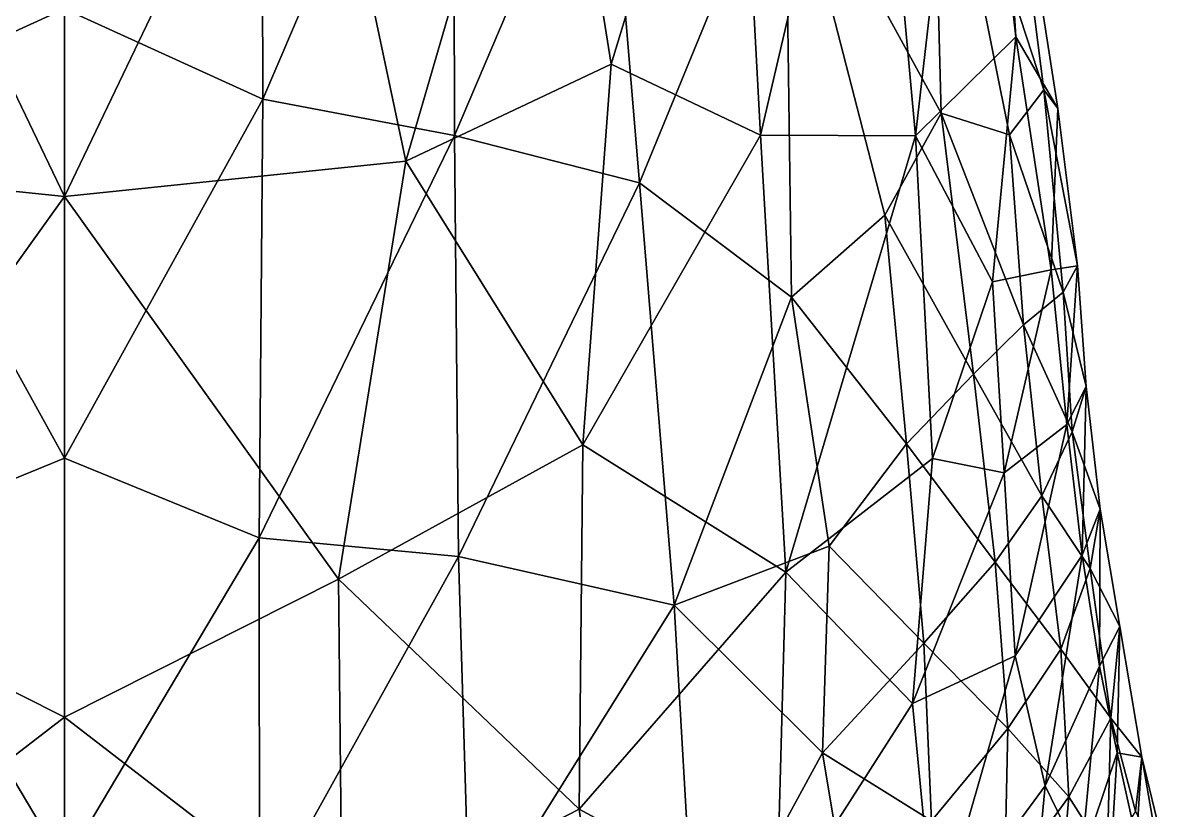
# Model space of a CAD drawing. Extents: x -4.7 to 4.7, y -9.2 to 22.6.
# Drawn here: x -0.094 to 2.48, y 2.002 to 3.781 of the extents above; entities that cross this region are included whole.
import ezdxf

# ---------------------------------------------------------------- set-up
doc = ezdxf.new("R2010")
doc.units = 0
doc.layers.add('BL_WHALE$LWO', color=1, linetype='CONTINUOUS')

msp = doc.modelspace()

# ---------------------------------------------------------------- linework, layer by layer
at = {"layer": 'BL_WHALE$LWO'}
for points in [[(0, 3.38926, 2.0303), (0, 4.84787, 1.97516), (-0.547118, 4.52964, 1.93195)], [(0, 4.84787, 1.97516), (0, 3.38926, 2.0303), (0.547118, 4.52964, 1.93195)], [(0, 3.81285, -2.99179), (-0.447964, 3.60889, -2.87195), (-0.444804, 4.73272, -2.77532)], [(0.447964, 3.60889, -2.87195), (0, 3.81285, -2.99179), (0.444804, 4.73272, -2.77532)], [(0.878947, 4.61607, -2.51899), (0.447964, 3.60889, -2.87195), (0.444804, 4.73272, -2.77532)], [(0.878947, 4.61607, -2.51899), (0.88105, 3.52677, -2.65211), (0.447964, 3.60889, -2.87195)], [(1.22307, 4.33012, -2.27245), (0.88105, 3.52677, -2.65211), (0.878947, 4.61607, -2.51899)], [(1.8237, 4.60602, 0.968346), (1.92244, 3.52589, 0.975313), (2.04849, 4.62914, 0.372199)], [(2.04849, 4.62914, 0.372199), (1.92244, 3.52589, 0.975313), (2.1493, 3.7501, 0.359919)], [(2.1493, 3.7501, 0.359919), (2.10338, 4.4922, -0.283356), (2.04849, 4.62914, 0.372199)], [(1.09365, 4.57606, 1.74864), (1.23515, 3.68794, 1.75046), (1.51393, 4.60678, 1.43478)], [(1.51393, 4.60678, 1.43478), (1.23515, 3.68794, 1.75046), (1.5725, 3.52766, 1.48365)], [(1.5725, 3.52766, 1.48365), (1.8237, 4.60602, 0.968346), (1.51393, 4.60678, 1.43478)], [(1.5725, 3.52766, 1.48365), (1.92244, 3.52589, 0.975313), (1.8237, 4.60602, 0.968346)], [(0.547118, 4.52964, 1.93195), (0.771014, 3.46909, 1.94331), (1.09365, 4.57606, 1.74864)], [(0.771014, 3.46909, 1.94331), (1.23515, 3.68794, 1.75046), (1.09365, 4.57606, 1.74864)], [(0, 3.38926, 2.0303), (-0.547118, 4.52964, 1.93195), (-0.771014, 3.46909, 1.94331)], [(0.547118, 4.52964, 1.93195), (0, 3.38926, 2.0303), (0.771014, 3.46909, 1.94331)], [(2.10338, 4.4922, -0.283356), (2.21182, 3.62969, -0.446183), (1.95856, 4.40609, -1.01016)], [(2.21182, 3.62969, -0.446183), (2.10338, 4.4922, -0.283356), (2.24378, 3.5878, -0.010793)], [(2.1493, 3.7501, 0.359919), (2.24378, 3.5878, -0.010793), (2.10338, 4.4922, -0.283356)], [(1.98049, 3.57719, -1.22351), (1.62799, 4.22084, -1.7459), (1.95856, 4.40609, -1.01016)], [(2.21182, 3.62969, -0.446183), (2.13495, 3.52862, -0.815473), (1.95856, 4.40609, -1.01016)], [(1.98049, 3.57719, -1.22351), (1.95856, 4.40609, -1.01016), (2.13495, 3.52862, -0.815473)], [(1.29866, 3.42025, -2.32198), (0.88105, 3.52677, -2.65211), (1.22307, 4.33012, -2.27245)], [(1.62799, 4.22084, -1.7459), (1.29866, 3.42025, -2.32198), (1.22307, 4.33012, -2.27245)], [(1.62799, 4.22084, -1.7459), (1.64236, 3.1617, -1.9474), (1.29866, 3.42025, -2.32198)], [(1.64236, 3.1617, -1.9474), (1.62799, 4.22084, -1.7459), (1.8534, 3.34658, -1.57165)], [(1.98049, 3.57719, -1.22351), (1.8534, 3.34658, -1.57165), (1.62799, 4.22084, -1.7459)], [(0, 3.81285, -2.99179), (0, 2.79785, -3.01364), (-0.447964, 3.60889, -2.87195)], [(0, 2.79785, -3.01364), (0, 3.81285, -2.99179), (0.447964, 3.60889, -2.87195)], [(2.1493, 3.7501, 0.359919), (1.92244, 3.52589, 0.975313), (2.09629, 3.19624, 0.723501)], [(2.22887, 3.22359, 0.351929), (2.1493, 3.7501, 0.359919), (2.09629, 3.19624, 0.723501)], [(2.24378, 3.5878, -0.010793), (2.1493, 3.7501, 0.359919), (2.22887, 3.22359, 0.351929)], [(1.17102, 2.82766, 1.83208), (1.23515, 3.68794, 1.75046), (0.771014, 3.46909, 1.94331)], [(1.5725, 3.52766, 1.48365), (1.23515, 3.68794, 1.75046), (1.17102, 2.82766, 1.83208)], [(2.13495, 3.52862, -0.815473), (2.21182, 3.62969, -0.446183), (2.25559, 3.17309, -0.491855)], [(2.25559, 3.17309, -0.491855), (2.21182, 3.62969, -0.446183), (2.28802, 3.23223, -0.056533)], [(2.28802, 3.23223, -0.056533), (2.21182, 3.62969, -0.446183), (2.24378, 3.5878, -0.010793)], [(-0.439606, 2.61788, -2.89045), (-0.447964, 3.60889, -2.87195), (0, 2.79785, -3.01364)], [(0.447964, 3.60889, -2.87195), (0.439606, 2.61788, -2.89045), (0, 2.79785, -3.01364)], [(0.447964, 3.60889, -2.87195), (0.88105, 3.52677, -2.65211), (0.439606, 2.61788, -2.89045)], [(2.22887, 3.22359, 0.351929), (2.28802, 3.23223, -0.056533), (2.24378, 3.5878, -0.010793)], [(1.8534, 3.34658, -1.57165), (1.98049, 3.57719, -1.22351), (2.053, 2.98782, -1.25905)], [(2.16618, 3.09871, -0.882506), (1.98049, 3.57719, -1.22351), (2.13495, 3.52862, -0.815473)], [(2.053, 2.98782, -1.25905), (1.98049, 3.57719, -1.22351), (2.16618, 3.09871, -0.882506)], [(0.439606, 2.61788, -2.89045), (0.88105, 3.52677, -2.65211), (0.889738, 2.57602, -2.66434)], [(0.889738, 2.57602, -2.66434), (0.88105, 3.52677, -2.65211), (1.29866, 3.42025, -2.32198)], [(1.5725, 3.52766, 1.48365), (1.17102, 2.82766, 1.83208), (1.62944, 2.54038, 1.52435)], [(1.62944, 2.54038, 1.52435), (1.92244, 3.52589, 0.975313), (1.5725, 3.52766, 1.48365)], [(2.16618, 3.09871, -0.882506), (2.13495, 3.52862, -0.815473), (2.25559, 3.17309, -0.491855)], [(1.96051, 2.79702, 1.09427), (1.92244, 3.52589, 0.975313), (1.62944, 2.54038, 1.52435)], [(2.09629, 3.19624, 0.723501), (1.92244, 3.52589, 0.975313), (1.96051, 2.79702, 1.09427)], [(0, 3.38926, 2.0303), (-0.771014, 3.46909, 1.94331), (-0.619407, 2.5248, 2.00841)], [(0.771014, 3.46909, 1.94331), (0, 3.38926, 2.0303), (0.619407, 2.5248, 2.00841)], [(0.771014, 3.46909, 1.94331), (0.619407, 2.5248, 2.00841), (1.17102, 2.82766, 1.83208)], [(1.29866, 3.42025, -2.32198), (1.37707, 2.4656, -2.31684), (0.889738, 2.57602, -2.66434)], [(1.29866, 3.42025, -2.32198), (1.64236, 3.1617, -1.9474), (1.37707, 2.4656, -2.31684)], [(0, 3.38926, 2.0303), (-0.619407, 2.5248, 2.00841), (0, 2.21276, 2.05761)], [(0.619407, 2.5248, 2.00841), (0, 3.38926, 2.0303), (0, 2.21276, 2.05761)], [(1.90174, 2.83024, -1.62689), (1.64236, 3.1617, -1.9474), (1.8534, 3.34658, -1.57165)], [(2.053, 2.98782, -1.25905), (1.90174, 2.83024, -1.62689), (1.8534, 3.34658, -1.57165)], [(2.09629, 3.19624, 0.723501), (2.12246, 2.76468, 0.766407), (2.22887, 3.22359, 0.351929)], [(2.12246, 2.76468, 0.766407), (2.26433, 2.87399, 0.336244), (2.22887, 3.22359, 0.351929)], [(2.22887, 3.22359, 0.351929), (2.26433, 2.87399, 0.336244), (2.28802, 3.23223, -0.056533)], [(2.30797, 2.95943, -0.082526), (2.25559, 3.17309, -0.491855), (2.28802, 3.23223, -0.056533)], [(2.28802, 3.23223, -0.056533), (2.26433, 2.87399, 0.336244), (2.30797, 2.95943, -0.082526)], [(2.09629, 3.19624, 0.723501), (1.96051, 2.79702, 1.09427), (2.12246, 2.76468, 0.766407)], [(2.25559, 3.17309, -0.491855), (2.27616, 2.8576, -0.522011), (2.16618, 3.09871, -0.882506)], [(2.30797, 2.95943, -0.082526), (2.27616, 2.8576, -0.522011), (2.25559, 3.17309, -0.491855)], [(1.64236, 3.1617, -1.9474), (1.72699, 2.59889, -1.94708), (1.37707, 2.4656, -2.31684)], [(1.72699, 2.59889, -1.94708), (1.64236, 3.1617, -1.9474), (1.90174, 2.83024, -1.62689)], [(2.16618, 3.09871, -0.882506), (2.20803, 2.71244, -0.92239), (2.053, 2.98782, -1.25905)], [(2.16618, 3.09871, -0.882506), (2.27616, 2.8576, -0.522011), (2.20803, 2.71244, -0.92239)], [(2.053, 2.98782, -1.25905), (2.10209, 2.56307, -1.30457), (1.90174, 2.83024, -1.62689)], [(2.20803, 2.71244, -0.92239), (2.10209, 2.56307, -1.30457), (2.053, 2.98782, -1.25905)], [(2.30797, 2.95943, -0.082526), (2.26433, 2.87399, 0.336244), (2.2985, 2.57884, 0.311978)], [(2.33908, 2.68271, -0.096789), (2.27616, 2.8576, -0.522011), (2.30797, 2.95943, -0.082526)], [(2.2985, 2.57884, 0.311978), (2.33908, 2.68271, -0.096789), (2.30797, 2.95943, -0.082526)], [(2.1477, 2.35107, 0.778536), (2.26433, 2.87399, 0.336244), (2.12246, 2.76468, 0.766407)], [(2.2985, 2.57884, 0.311978), (2.26433, 2.87399, 0.336244), (2.1477, 2.35107, 0.778536)], [(2.20803, 2.71244, -0.92239), (2.27616, 2.8576, -0.522011), (2.31691, 2.54844, -0.544899)], [(2.31691, 2.54844, -0.544899), (2.27616, 2.8576, -0.522011), (2.33908, 2.68271, -0.096789)], [(0.619407, 2.5248, 2.00841), (1.16287, 2.00468, 1.85983), (1.17102, 2.82766, 1.83208)], [(1.17102, 2.82766, 1.83208), (1.16287, 2.00468, 1.85983), (1.62944, 2.54038, 1.52435)], [(1.94112, 2.38007, -1.68537), (1.72699, 2.59889, -1.94708), (1.90174, 2.83024, -1.62689)], [(1.90174, 2.83024, -1.62689), (2.10209, 2.56307, -1.30457), (1.94112, 2.38007, -1.68537)], [(0, 1.87836, -2.99952), (-0.439606, 2.61788, -2.89045), (0, 2.79785, -3.01364)], [(0.439606, 2.61788, -2.89045), (0, 1.87836, -2.99952), (0, 2.79785, -3.01364)], [(1.96051, 2.79702, 1.09427), (1.62944, 2.54038, 1.52435), (1.9152, 2.2433, 1.2365)], [(2.12246, 2.76468, 0.766407), (1.96051, 2.79702, 1.09427), (1.9152, 2.2433, 1.2365)], [(2.12246, 2.76468, 0.766407), (1.9152, 2.2433, 1.2365), (2.1477, 2.35107, 0.778536)], [(2.25066, 2.36661, -0.965625), (2.10209, 2.56307, -1.30457), (2.20803, 2.71244, -0.92239)], [(2.20803, 2.71244, -0.92239), (2.31691, 2.54844, -0.544899), (2.25066, 2.36661, -0.965625)], [(2.2985, 2.57884, 0.311978), (2.33794, 2.32778, 0.272335), (2.33908, 2.68271, -0.096789)], [(2.33908, 2.68271, -0.096789), (2.38416, 2.4175, -0.120543), (2.31691, 2.54844, -0.544899)], [(2.33908, 2.68271, -0.096789), (2.33794, 2.32778, 0.272335), (2.38416, 2.4175, -0.120543)], [(0, 1.87836, -2.99952), (-0.440623, 1.76549, -2.88898), (-0.439606, 2.61788, -2.89045)], [(0.440623, 1.76549, -2.88898), (0, 1.87836, -2.99952), (0.439606, 2.61788, -2.89045)], [(0.889738, 2.57602, -2.66434), (0.440623, 1.76549, -2.88898), (0.439606, 2.61788, -2.89045)], [(0.889738, 2.57602, -2.66434), (0.915491, 1.72539, -2.67911), (0.440623, 1.76549, -2.88898)], [(1.37707, 2.4656, -2.31684), (0.915491, 1.72539, -2.67911), (0.889738, 2.57602, -2.66434)], [(1.71207, 2.13218, -2.03964), (1.37707, 2.4656, -2.31684), (1.72699, 2.59889, -1.94708)], [(1.94112, 2.38007, -1.68537), (1.71207, 2.13218, -2.03964), (1.72699, 2.59889, -1.94708)], [(2.2985, 2.57884, 0.311978), (2.1477, 2.35107, 0.778536), (2.21534, 2.05726, 0.691883)], [(2.21534, 2.05726, 0.691883), (2.33794, 2.32778, 0.272335), (2.2985, 2.57884, 0.311978)], [(1.94112, 2.38007, -1.68537), (2.10209, 2.56307, -1.30457), (2.13111, 2.18678, -1.37627)], [(2.13111, 2.18678, -1.37627), (2.10209, 2.56307, -1.30457), (2.25066, 2.36661, -0.965625)], [(2.31691, 2.54844, -0.544899), (2.36361, 2.21033, -0.594303), (2.25066, 2.36661, -0.965625)], [(2.38416, 2.4175, -0.120543), (2.36361, 2.21033, -0.594303), (2.31691, 2.54844, -0.544899)], [(-0.627441, 1.72885, 2.00214), (0, 2.21276, 2.05761), (-0.619407, 2.5248, 2.00841)], [(0, 2.21276, 2.05761), (0.627441, 1.72885, 2.00214), (0.619407, 2.5248, 2.00841)], [(0.627441, 1.72885, 2.00214), (1.16287, 2.00468, 1.85983), (0.619407, 2.5248, 2.00841)], [(1.62944, 2.54038, 1.52435), (1.16287, 2.00468, 1.85983), (1.60867, 1.76325, 1.60717)], [(1.60867, 1.76325, 1.60717), (1.9152, 2.2433, 1.2365), (1.62944, 2.54038, 1.52435)], [(1.4266, 1.60754, -2.35856), (0.915491, 1.72539, -2.67911), (1.37707, 2.4656, -2.31684)], [(1.71207, 2.13218, -2.03964), (1.4266, 1.60754, -2.35856), (1.37707, 2.4656, -2.31684)], [(2.38416, 2.4175, -0.120543), (2.33794, 2.32778, 0.272335), (2.37813, 2.13188, 0.221675)], [(2.43322, 2.1222, -0.153248), (2.36361, 2.21033, -0.594303), (2.38416, 2.4175, -0.120543)], [(2.37813, 2.13188, 0.221675), (2.43322, 2.1222, -0.153248), (2.38416, 2.4175, -0.120543)], [(1.95847, 1.97828, -1.7639), (1.71207, 2.13218, -2.03964), (1.94112, 2.38007, -1.68537)], [(2.13111, 2.18678, -1.37627), (1.95847, 1.97828, -1.7639), (1.94112, 2.38007, -1.68537)], [(1.9152, 2.2433, 1.2365), (1.96635, 1.71799, 1.21999), (2.1477, 2.35107, 0.778536)], [(2.1477, 2.35107, 0.778536), (1.96635, 1.71799, 1.21999), (2.21534, 2.05726, 0.691883)], [(2.13111, 2.18678, -1.37627), (2.25066, 2.36661, -0.965625), (2.2683, 2.03237, -1.0807)], [(2.25066, 2.36661, -0.965625), (2.36361, 2.21033, -0.594303), (2.2683, 2.03237, -1.0807)], [(2.29649, 1.89006, 0.554097), (2.33794, 2.32778, 0.272335), (2.21534, 2.05726, 0.691883)], [(2.37813, 2.13188, 0.221675), (2.33794, 2.32778, 0.272335), (2.29649, 1.89006, 0.554097)], [(1.9152, 2.2433, 1.2365), (1.60867, 1.76325, 1.60717), (1.96635, 1.71799, 1.21999)], [(0, 1.44385, 2.04079), (0, 2.21276, 2.05761), (-0.627441, 1.72885, 2.00214)], [(0, 2.21276, 2.05761), (0, 1.44385, 2.04079), (0.627441, 1.72885, 2.00214)], [(2.2683, 2.03237, -1.0807), (2.36361, 2.21033, -0.594303), (2.35517, 1.89668, -0.862051)], [(2.35517, 1.89668, -0.862051), (2.36361, 2.21033, -0.594303), (2.41935, 2.00024, -0.525766)], [(2.41935, 2.00024, -0.525766), (2.36361, 2.21033, -0.594303), (2.43322, 2.1222, -0.153248)], [(2.13111, 2.18678, -1.37627), (2.12323, 1.83407, -1.50553), (1.95847, 1.97828, -1.7639)], [(2.2683, 2.03237, -1.0807), (2.12323, 1.83407, -1.50553), (2.13111, 2.18678, -1.37627)], [(1.71207, 2.13218, -2.03964), (1.77766, 1.73768, -2.03551), (1.4266, 1.60754, -2.35856)], [(1.77766, 1.73768, -2.03551), (1.71207, 2.13218, -2.03964), (1.95847, 1.97828, -1.7639)], [(2.37813, 2.13188, 0.221675), (2.29649, 1.89006, 0.554097), (2.35726, 1.79415, 0.452971)], [(2.35726, 1.79415, 0.452971), (2.4216, 1.93547, 0.18852), (2.37813, 2.13188, 0.221675)], [(2.37813, 2.13188, 0.221675), (2.4216, 1.93547, 0.18852), (2.43322, 2.1222, -0.153248)], [(2.43322, 2.1222, -0.153248), (2.47213, 1.90132, -0.387603), (2.41935, 2.00024, -0.525766)], [(2.4216, 1.93547, 0.18852), (2.47957, 1.93248, -0.088461), (2.43322, 2.1222, -0.153248)], [(2.47957, 1.93248, -0.088461), (2.47213, 1.90132, -0.387603), (2.43322, 2.1222, -0.153248)], [(2.21534, 2.05726, 0.691883), (1.96635, 1.71799, 1.21999), (2.16765, 1.55776, 0.927252)], [(2.29649, 1.89006, 0.554097), (2.21534, 2.05726, 0.691883), (2.16765, 1.55776, 0.927252)], [(2.24061, 1.70958, -1.27599), (2.12323, 1.83407, -1.50553), (2.2683, 2.03237, -1.0807)], [(2.24061, 1.70958, -1.27599), (2.2683, 2.03237, -1.0807), (2.35517, 1.89668, -0.862051)], [(1.2526, 1.32379, 1.82002), (1.16287, 2.00468, 1.85983), (0.627441, 1.72885, 2.00214)], [(1.60867, 1.76325, 1.60717), (1.16287, 2.00468, 1.85983), (1.2526, 1.32379, 1.82002)]]:
    msp.add_3dface(points, dxfattribs=at)

doc.saveas('drawing.dxf')
